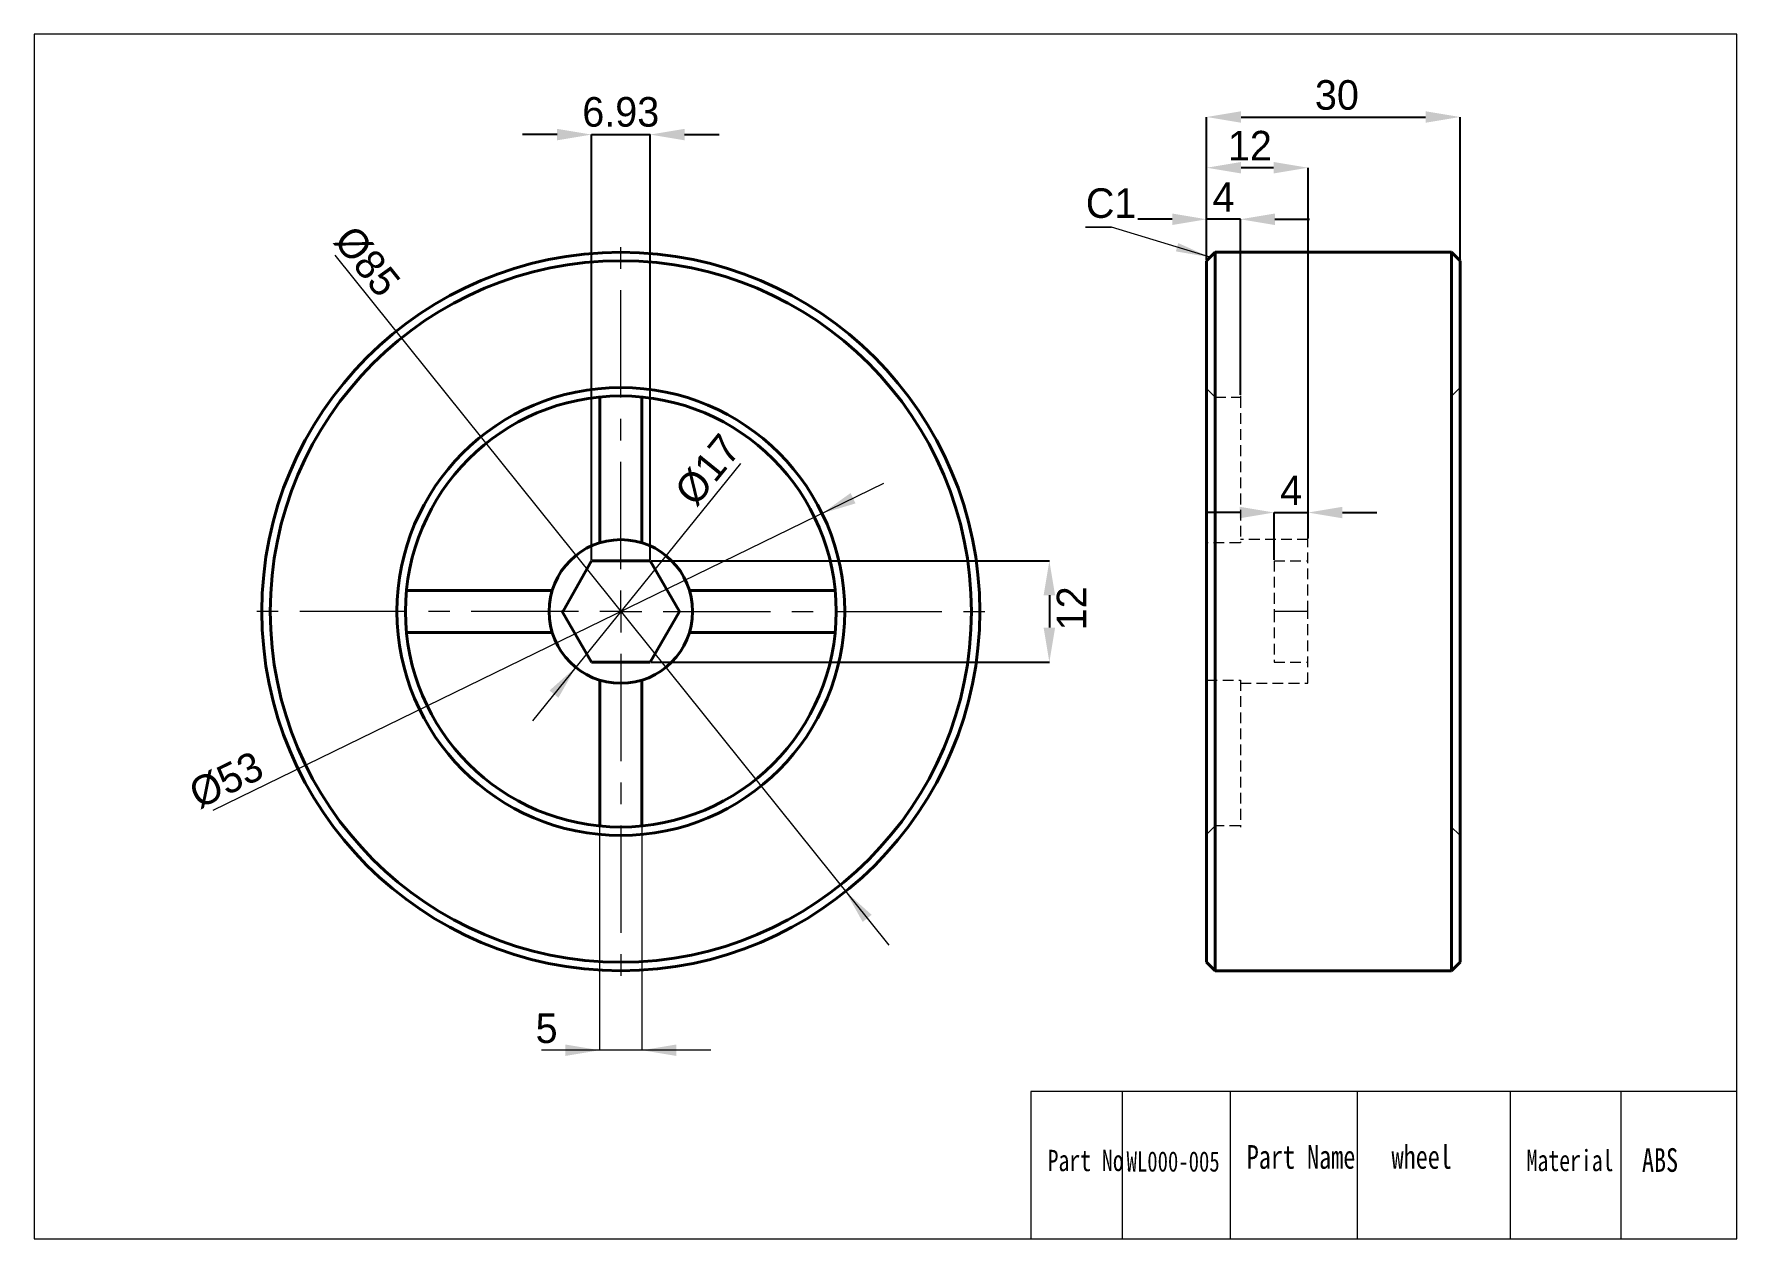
# Model space of a CAD drawing. Header units: millimetres. Extents: x 172 to 273, y 62 to 133.
import ezdxf

# ---------------------------------------------------------------- set-up
doc = ezdxf.new("R2010")
doc.units = ezdxf.units.MM
doc.header["$LTSCALE"] = 0.5
doc.linetypes.add('CENTERX2', pattern=[20.32, 12.7, -2.54, 2.54, -2.54])
doc.linetypes.add('HIDDEN', pattern=[1.905, 1.27, -0.635])
doc.layers.get('0').update_dxf_attribs({"lineweight": 18})
for name, color, linetype, lineweight in [('1轮廓实线层', 7, 'Continuous', 40), ('2细线层', 4, 'Continuous', 18), ('3中心线层', 1, 'CENTERX2', 18), ('4虚线层', 6, 'HIDDEN', 18), ('6文字层', 3, 'Continuous', 18), ('尺寸线层', 3, 'Continuous', 18)]:
    doc.layers.add(name, color=color, linetype=linetype, lineweight=lineweight)
doc.styles.add('SLDTEXTSTYLE0', font='')
doc.styles.get('SLDTEXTSTYLE0').set_extended_font_data('汉仪长仿宋体')
doc.dimstyles.new('SLDDIMSTYLE0', dxfattribs={"dimtxt": 1.75, "dimasz": 2.04, "dimexe": 0, "dimexo": 0.0625, "dimgap": 0.4375, "dimtad": 1, "dimlfac": 2, "dimrnd": 1e-09, "dimzin": 12, "dimdsep": 46, "dimtxsty": 'SLDTEXTSTYLE0', "dimblk1": 'NONE', "dimsah": 1, "dimcen": 0, "dimdle": 4.08, "dimadec": 0, "dimazin": 3, "dimtfac": 1, "dimtmove": 0, "dimatfit": 3, "dimldrblk": 'NONE', "dimfxl": 1, "dimfrac": 2, "dimtolj": 1, "dimarcsym": 0})
doc.dimstyles.new('SLDDIMSTYLE1', dxfattribs={"dimtxt": 1.75, "dimasz": 2.04, "dimexe": 0, "dimexo": 0.0625, "dimgap": 0.4375, "dimtad": 1, "dimlfac": 2, "dimrnd": 1e-09, "dimzin": 12, "dimdsep": 46, "dimtxsty": 'SLDTEXTSTYLE0', "dimcen": 0.09, "dimdle": 4.08, "dimadec": 0, "dimazin": 3, "dimtfac": 1, "dimtmove": 0, "dimatfit": 0, "dimfxl": 1, "dimfrac": 2, "dimtolj": 1, "dimarcsym": 0})
doc.dimstyles.new('SLDDIMSTYLE2', dxfattribs={"dimtxt": 1.75, "dimasz": 2.04, "dimexe": 0, "dimexo": 0.0625, "dimgap": 0.4375, "dimtad": 1, "dimlfac": 2, "dimrnd": 1e-09, "dimzin": 12, "dimdsep": 46, "dimtxsty": 'SLDTEXTSTYLE0', "dimcen": 0.09, "dimdle": 4.08, "dimadec": 0, "dimazin": 3, "dimtfac": 1, "dimtofl": 0, "dimtmove": 0, "dimatfit": 3, "dimfxl": 1, "dimfrac": 2, "dimtolj": 1, "dimarcsym": 0})

# ---------------------------------------------------------------- blocks, each defined once
blk = doc.blocks.new('*X4')
at = {"layer": '2细线层', "linetype": 'Continuous', "lineweight": 0}
blk.add_hatch(color=0, dxfattribs=at).paths.add_polyline_path([(220.46, 82.1), (222, 80.72), (221.47, 80.3)], flags=0)
at = {"layer": '2细线层', "color": 0, "linetype": 'Continuous', "lineweight": 0}
blk.add_line((190.22, 119.75), (223.02, 78.92), dxfattribs=at)
at = {"layer": '2细线层', "color": 0, "linetype": 'Continuous', "lineweight": 0, "insert": (192.13, 119.38), "char_height": 1.75, "width": 5.9093, "attachment_point": 5, "rotation": 308.7753, "style": 'SLDTEXTSTYLE0'}
blk.add_mtext('%%C85', dxfattribs=at)
blk = doc.blocks.new('_NONE')
blk = doc.blocks.new('*X5')
at = {"layer": '2细线层', "linetype": 'Continuous', "lineweight": 0}
blk.add_hatch(color=0, dxfattribs=at).paths.add_polyline_path([(219.07, 104.47), (220.75, 105.67), (221.05, 105.06)], flags=0)
at = {"layer": '2细线层', "color": 0, "linetype": 'Continuous', "lineweight": 0}
blk.add_line((183.02, 86.91), (222.73, 106.26), dxfattribs=at)
at = {"layer": '2细线层', "color": 0, "linetype": 'Continuous', "lineweight": 0, "insert": (183.8, 88.69), "char_height": 1.75, "width": 5.9238, "attachment_point": 5, "rotation": 25.9767, "style": 'SLDTEXTSTYLE0'}
blk.add_mtext('%%C53', dxfattribs=at)
blk = doc.blocks.new('*X6')
at = {"layer": '2细线层', "linetype": 'Continuous', "lineweight": 0}
blk.add_hatch(color=0, dxfattribs=at).paths.add_polyline_path([(204.48, 95.36), (203.46, 93.56), (202.93, 93.99)], flags=0)
at = {"layer": '2细线层', "color": 0, "linetype": 'Continuous', "lineweight": 0}
blk.add_line((214.24, 107.43), (201.92, 92.19), dxfattribs=at)
at = {"layer": '2细线层', "color": 0, "linetype": 'Continuous', "lineweight": 0, "insert": (212.31, 107.04), "char_height": 1.75, "width": 6.0596, "attachment_point": 5, "rotation": 51.0323, "style": 'SLDTEXTSTYLE0'}
blk.add_mtext('%%C17', dxfattribs=at)
blk = doc.blocks.new('*X7')
at = {"layer": '2细线层', "linetype": 'Continuous', "lineweight": 0}
for points in [[(205.9, 72.71), (203.86, 72.37), (203.86, 73.05)], [(208.4, 72.71), (210.44, 72.37), (210.44, 73.05)]]:
    blk.add_hatch(color=0, dxfattribs=at).paths.add_polyline_path(points, flags=0)
at = {"layer": '2细线层', "color": 0, "linetype": 'Continuous', "lineweight": 0}
for p, q in [((205.9, 94.54), (205.9, 72.71)), ((208.4, 94.54), (208.4, 72.71)), ((212.48, 72.71), (202.46, 72.71))]:
    blk.add_line(p, q, dxfattribs=at)
at = {"layer": '2细线层', "color": 0, "linetype": 'Continuous', "lineweight": 0, "insert": (202.76, 74), "char_height": 1.75, "width": 3.5, "attachment_point": 5, "style": 'SLDTEXTSTYLE0'}
blk.add_mtext('5', dxfattribs=at)
blk = doc.blocks.new('*X8')
at = {"layer": '2细线层', "linetype": 'Continuous'}
for points in [[(203.38, 127.22), (203.38, 126.54), (205.42, 126.88)], [(210.93, 127.22), (210.93, 126.54), (208.89, 126.88)]]:
    blk.add_hatch(color=0, dxfattribs=at).paths.add_polyline_path(points, flags=0)
at = {"layer": '2细线层', "color": 0, "linetype": 'Continuous', "lineweight": -2}
for p, q in [((203.38, 126.88), (201.34, 126.88)), ((205.42, 101.73), (205.42, 126.88)), ((205.42, 126.88), (208.89, 126.88)), ((208.89, 101.73), (208.89, 126.88)), ((210.93, 126.88), (212.97, 126.88))]:
    blk.add_line(p, q, dxfattribs=at)
at = {"layer": '2细线层', "color": 0, "linetype": 'Continuous', "lineweight": 0, "insert": (207.15, 129.1), "char_height": 1.75, "width": 6.4425, "attachment_point": 2, "style": 'SLDTEXTSTYLE0'}
blk.add_mtext('6.93', dxfattribs=at)
blk = doc.blocks.new('*X9')
at = {"layer": '2细线层', "linetype": 'Continuous'}
for points in [[(232.18, 99.63), (232.86, 99.63), (232.52, 101.67)], [(232.18, 97.71), (232.86, 97.71), (232.52, 95.67)]]:
    blk.add_hatch(color=0, dxfattribs=at).paths.add_polyline_path(points, flags=0)
at = {"layer": '2细线层', "color": 0, "linetype": 'Continuous', "lineweight": -2}
for p, q in [((208.95, 101.67), (232.52, 101.67)), ((232.52, 99.63), (232.52, 97.71)), ((208.95, 95.67), (232.52, 95.67))]:
    blk.add_line(p, q, dxfattribs=at)
at = {"layer": '2细线层', "color": 0, "linetype": 'Continuous', "lineweight": 0, "insert": (232.96, 98.85), "char_height": 1.75, "width": 3.437, "attachment_point": 2, "rotation": 90, "style": 'SLDTEXTSTYLE0'}
blk.add_mtext('12', dxfattribs=at)
blk = doc.blocks.new('SW_CENTERMARKSYMBOL_0')
at = {"layer": '3中心线层', "color": 0, "linetype": 'CENTERX2', "lineweight": 0}
for p, q in [((0, 2.5), (0, 22.5)), ((0, 0), (0, 1.25)), ((-2.5, 0), (-22.5, 0)), ((0, 0), (-1.25, 0)), ((0, 0), (0, -1.25)), ((0, 0), (1.25, 0)), ((2.5, 0), (22.5, 0)), ((0, -2.5), (0, -22.5))]:
    blk.add_line(p, q, dxfattribs=at)
blk = doc.blocks.new('*X11')
at = {"layer": '2细线层', "linetype": 'Continuous'}
for points in [[(243.87, 128.26), (243.87, 127.58), (241.83, 127.92)], [(254.79, 128.26), (254.79, 127.58), (256.83, 127.92)]]:
    blk.add_hatch(color=0, dxfattribs=at).paths.add_polyline_path(points, flags=0)
at = {"layer": '2细线层', "color": 0, "linetype": 'Continuous', "lineweight": -2}
for p, q in [((241.83, 119.48), (241.83, 127.92)), ((243.87, 127.92), (254.79, 127.92)), ((256.83, 119.48), (256.83, 127.92))]:
    blk.add_line(p, q, dxfattribs=at)
at = {"layer": '2细线层', "color": 0, "linetype": 'Continuous', "lineweight": 0, "insert": (249.54, 130.1), "char_height": 1.75, "width": 3.0104, "attachment_point": 2, "style": 'SLDTEXTSTYLE0'}
blk.add_mtext('30', dxfattribs=at)
blk = doc.blocks.new('*X12')
at = {"layer": '2细线层', "linetype": 'Continuous'}
for points in [[(239.79, 122.21), (239.79, 121.53), (241.83, 121.87)], [(245.87, 122.21), (245.87, 121.53), (243.83, 121.87)]]:
    blk.add_hatch(color=0, dxfattribs=at).paths.add_polyline_path(points, flags=0)
at = {"layer": '2细线层', "color": 0, "linetype": 'Continuous', "lineweight": -2}
for p, q in [((239.79, 121.87), (237.75, 121.87)), ((241.83, 119.48), (241.83, 121.87)), ((243.83, 121.87), (241.83, 121.87)), ((243.83, 111.48), (243.83, 121.87)), ((245.87, 121.87), (247.91, 121.87))]:
    blk.add_line(p, q, dxfattribs=at)
at = {"layer": '2细线层', "color": 0, "linetype": 'Continuous', "lineweight": 0, "insert": (242.83, 124.06), "char_height": 1.75, "width": 1.4252, "attachment_point": 2, "style": 'SLDTEXTSTYLE0'}
blk.add_mtext('4', dxfattribs=at)
blk = doc.blocks.new('*X13')
at = {"layer": '2细线层', "linetype": 'Continuous'}
for points in [[(243.87, 125.26), (243.87, 124.58), (241.83, 124.92)], [(245.79, 125.26), (245.79, 124.58), (247.83, 124.92)]]:
    blk.add_hatch(color=0, dxfattribs=at).paths.add_polyline_path(points, flags=0)
at = {"layer": '2细线层', "color": 0, "linetype": 'Continuous', "lineweight": -2}
for p, q in [((241.83, 119.48), (241.83, 124.92)), ((245.79, 124.92), (243.87, 124.92)), ((247.83, 102.98), (247.83, 124.92))]:
    blk.add_line(p, q, dxfattribs=at)
at = {"layer": '2细线层', "color": 0, "linetype": 'Continuous', "lineweight": 0, "insert": (244.39, 127.1), "char_height": 1.75, "width": 2.6953, "attachment_point": 2, "style": 'SLDTEXTSTYLE0'}
blk.add_mtext('12', dxfattribs=at)
blk = doc.blocks.new('*X14')
at = {"layer": '2细线层', "linetype": 'Continuous'}
for points in [[(243.79, 104.86), (243.79, 104.18), (245.83, 104.52)], [(249.87, 104.86), (249.87, 104.18), (247.83, 104.52)]]:
    blk.add_hatch(color=0, dxfattribs=at).paths.add_polyline_path(points, flags=0)
at = {"layer": '2细线层', "color": 0, "linetype": 'Continuous', "lineweight": -2}
for p, q in [((243.79, 104.52), (241.75, 104.52)), ((245.83, 101.73), (245.83, 104.52)), ((245.83, 104.52), (247.83, 104.52)), ((247.83, 102.98), (247.83, 104.52)), ((249.87, 104.52), (251.91, 104.52))]:
    blk.add_line(p, q, dxfattribs=at)
at = {"layer": '2细线层', "color": 0, "linetype": 'Continuous', "lineweight": 0, "insert": (246.83, 106.71), "char_height": 1.75, "width": 1.4252, "attachment_point": 2, "style": 'SLDTEXTSTYLE0'}
blk.add_mtext('4', dxfattribs=at)
blk = doc.blocks.new('SW_NOTE_0')
at = {"layer": '6文字层', "color": 0, "linetype": 'Continuous', "lineweight": 0}
for p, q in [((-1.52, 0), (0, 0)), ((0, 0), (-1.52, 0)), ((-1.52, 0), (0, 0)), ((0, 0), (-1.52, 0)), ((-1.52, 0), (0, 0)), ((0, 0), (-1.52, 0))]:
    blk.add_line(p, q, dxfattribs=at)
at = {"layer": '6文字层', "color": 0, "linetype": 'Continuous', "lineweight": 0, "insert": (-1.51, 2.3), "char_height": 1.75, "width": 2.4868, "attachment_point": 1, "style": 'SLDTEXTSTYLE0'}
blk.add_mtext('C1', dxfattribs=at)
blk = doc.blocks.new('*X16')
at = {"layer": '6文字层', "linetype": 'Continuous', "lineweight": 0}
blk.add_hatch(color=0, dxfattribs=at).paths.add_polyline_path([(242.03, 119.62), (240.01, 119.97), (240.15, 120.46)], flags=0)
blk.add_hatch(color=0, dxfattribs=at).paths.add_polyline_path([(242.03, 119.62), (240.01, 119.97), (240.15, 120.46)], flags=0)
blk.add_hatch(color=0, dxfattribs=at).paths.add_polyline_path([(242.03, 119.62), (240.01, 119.97), (240.15, 120.46)], flags=0)
blk.add_hatch(color=0, dxfattribs=at).paths.add_polyline_path([(242.03, 119.62), (240.01, 119.97), (240.15, 120.46)], flags=0)
at = {"layer": '6文字层', "color": 0, "linetype": 'Continuous', "lineweight": 0}
for p in [(242.03, 119.62), (236.19, 121.4), (242.03, 119.62), (236.19, 121.4), (242.03, 119.62), (236.19, 121.4), (242.03, 119.62), (236.19, 121.4)]:
    blk.add_line(p, (236.19, 121.4), dxfattribs=at)

msp = doc.modelspace()

# ---------------------------------------------------------------- linework, layer by layer
for p, q in [((273.2203, 132.8261), (172.4203, 132.8261)), ((172.4203, 132.8261), (172.4203, 61.5461)), ((273.2203, 61.5461), (273.2203, 132.8261)), ((273.2203, 70.2757), (231.4162, 70.2757)), ((231.4162, 70.2757), (231.4162, 61.5461)), ((236.8351, 70.2757), (236.8351, 61.5461)), ((243.2239, 70.2757), (243.2239, 61.5461)), ((250.7352, 70.2757), (250.7352, 61.5461)), ((259.7983, 70.2757), (259.7983, 61.5461)), ((266.3417, 70.2757), (266.3417, 61.5461)), ((273.2203, 61.5461), (273.2203, 70.2757)), ((172.4203, 61.5461), (273.2203, 61.5461)), ((234.8992, 61.5461), (273.2203, 61.5461))]:
    msp.add_line(p, q)
at = {"layer": '1轮廓实线层', "linetype": 'Continuous', "lineweight": 40}
for p, q in [((242.3277, 119.9159), (241.8277, 119.4159)), ((241.8277, 119.4159), (241.8277, 77.9159)), ((256.3277, 119.9159), (242.3277, 119.9159)), ((242.3277, 77.4159), (242.3277, 119.9159)), ((256.8277, 119.4159), (256.3277, 119.9159)), ((256.3277, 98.6659), (256.3277, 119.9159)), ((256.8277, 77.9159), (256.8277, 119.4159)), ((205.9038, 111.3545), (205.9038, 102.7279)), ((208.4038, 111.3545), (208.4038, 102.7279)), ((203.7331, 98.6769), (205.4213, 101.6667)), ((205.4213, 101.6667), (208.8863, 101.6667)), ((208.8863, 101.6667), (210.6188, 98.6659)), ((194.4653, 99.9159), (203.0918, 99.9159)), ((211.2159, 99.9159), (219.8424, 99.9159)), ((203.6888, 98.6659), (203.7331, 98.6769)), ((205.4213, 95.6651), (203.6888, 98.6659)), ((210.6188, 98.6659), (208.8863, 95.6651)), ((256.3277, 77.4159), (256.3277, 98.6659)), ((203.0918, 97.4159), (194.4653, 97.4159)), ((219.8424, 97.4159), (211.2159, 97.4159)), ((208.8863, 95.6651), (205.4213, 95.6651)), ((205.9038, 94.6039), (205.9038, 85.9773)), ((208.4038, 94.6039), (208.4038, 85.9773)), ((241.8277, 77.9159), (242.3277, 77.4159)), ((256.3277, 77.4159), (256.8277, 77.9159)), ((242.3277, 77.4159), (256.3277, 77.4159))]:
    msp.add_line(p, q, dxfattribs=at)
for radius in [21.25, 20.75, 13.25, 12.75, 4.25]:
    msp.add_circle((207.1538, 98.6659), radius, dxfattribs=at)
at = {"layer": '4虚线层', "color": 6, "linetype": 'HIDDEN', "lineweight": 0}
for p, q in [((256.8277, 111.9159), (256.3277, 111.4159)), ((242.3277, 111.3545), (241.8277, 111.8568)), ((242.3277, 111.3545), (243.8277, 111.3545)), ((243.8277, 111.4159), (243.8277, 111.3545)), ((243.8277, 111.3545), (243.8277, 102.7279)), ((247.8277, 102.9159), (243.8277, 102.9159)), ((247.8277, 98.6659), (247.8277, 102.9159)), ((243.8277, 102.7279), (241.8277, 102.7279)), ((245.8277, 101.6667), (245.8277, 98.6769)), ((245.8277, 101.6667), (247.8277, 101.6667)), ((245.8277, 98.6769), (245.8277, 98.6659)), ((245.8277, 98.6769), (247.8277, 98.6769)), ((247.8277, 98.6659), (245.8277, 98.6659)), ((245.8277, 98.6659), (245.8277, 95.6651)), ((247.8277, 94.4159), (247.8277, 98.6659)), ((245.8277, 95.6651), (247.8277, 95.6651)), ((241.8277, 94.6039), (243.8277, 94.6039)), ((243.8277, 94.6039), (243.8277, 85.9773)), ((243.8277, 94.4159), (247.8277, 94.4159)), ((241.8277, 85.475), (242.3277, 85.9773)), ((243.8277, 85.9773), (242.3277, 85.9773)), ((243.8277, 85.9773), (243.8277, 85.9159)), ((256.3277, 85.9159), (256.8277, 85.4159))]:
    msp.add_line(p, q, dxfattribs=at)

# ---------------------------------------------------------------- block references
at = {"layer": '3中心线层', "color": 1, "linetype": 'CENTERX2', "lineweight": 0}
msp.add_blockref('SW_CENTERMARKSYMBOL_0', (207.1538, 98.6659), dxfattribs=at)
at = {"layer": '6文字层', "color": 4, "linetype": 'Continuous', "lineweight": 0}
for name, p in [('SW_NOTE_0', (236.1883, 121.4016)), ('*X16', (0, 0))]:
    msp.add_blockref(name, p, dxfattribs=at)

# ---------------------------------------------------------------- texts
at = {"attachment_point": 1}
for s, width, gutter_width, heights, insert, char_height in [('{\\fHYSWLongFangSong|b1|i0|c134|p2;Part No.}', 24.366564, 17.5, [3.5], (232.4177, 66.8171), 1.26), ('{\\fHYSWLongFangSong|b1|i0|c134|p2;Part Name   wheel}', 68.540777, 35, [0], (244.2034, 67.0983), 1.4), ('{\\fHYSWLongFangSong|b1|i0|c134|p2;Material}', 24.366564, 17.5, [3.5], (260.7721, 66.8171), 1.26)]:
    msp.add_mtext_dynamic_manual_height_columns(s, width=width, gutter_width=gutter_width, heights=heights, dxfattribs=dict(at, insert=insert, char_height=char_height))
at = {"layer": '尺寸线层', "attachment_point": 1}
for s, insert, char_height, width in [('{\\fhyswlongfangsong|b1|i0|c134|p2;\\C7;WL000-005}', (237.0916, 66.7298), 1.2, 4.517838), ('{\\fhyswlongfangsong|b1|i0|c134|p2;\\C7;ABS}', (267.598, 66.9141), 1.4, 4.602396)]:
    msp.add_mtext(s, dxfattribs=dict(at, insert=insert, char_height=char_height, width=width))

# ---------------------------------------------------------------- dimensions: what is measured, and where the dimension line sits
at = {"layer": '2细线层', "color": 4, "linetype": 'Continuous', "lineweight": 0}
for base, p1, p2, dimstyle, picture, middle in [((256.8277, 127.9159), (241.8277, 119.4159), (256.8277, 119.4159), 'SLDDIMSTYLE2', '*X11', (249.5386, 127.9159)), ((241.8277, 124.9159), (247.8277, 102.9159), (241.8277, 119.4159), 'SLDDIMSTYLE1', '*X13', (244.3937, 124.9159)), ((241.8277, 121.8714), (243.8277, 111.4159), (241.8277, 119.4159), 'SLDDIMSTYLE1', '*X12', (242.8277, 121.8714)), ((247.8277, 104.5234), (245.8277, 101.6667), (247.8277, 102.9159), 'SLDDIMSTYLE1', '*X14', (246.8277, 104.5234))]:
    dim = msp.add_linear_dim(base=base, p1=p1, p2=p2, dimstyle=dimstyle, override={"dimsah": 1, "dimtzin": 12}, dxfattribs=at)
    dim.commit()
    dim.dimension.update_dxf_attribs({"geometry": picture, "text_midpoint": middle, "dimtype": 160})
for base, p1, p2, angle, picture, middle in [((208.8863, 126.8771), (205.4213, 101.6667), (208.8863, 101.6667), 0, '*X8', (207.1538, 126.8771)), ((232.5226, 95.6651), (208.8863, 101.6667), (208.8863, 95.6651), 90, '*X9', (232.5226, 98.851))]:
    dim = msp.add_linear_dim(base=base, p1=p1, p2=p2, angle=angle, dimstyle='SLDDIMSTYLE1', override={"dimsah": 1, "dimtzin": 12}, dxfattribs=at)
    dim.commit()
    dim.dimension.update_dxf_attribs({"geometry": picture, "text_midpoint": middle, "dimtype": 160})
for p1, p2, picture, middle in [((220.462, 82.0992), (193.8456, 115.2326), '*X4', (191.145, 118.5944)), ((204.4811, 95.3615), (209.8266, 101.9703), '*X6', (213.2876, 106.2492)), ((219.0652, 104.4695), (195.2425, 92.8623), '*X5', (184.3504, 87.5554))]:
    dim = msp.add_diameter_dim_2p(p1=p1, p2=p2, dimstyle='SLDDIMSTYLE0', override={"dimpost": '%%C<>', "dimsah": 1, "dimtzin": 12}, dxfattribs=at)
    dim.commit()
    dim.dimension.update_dxf_attribs({"geometry": picture, "text_midpoint": middle, "dimtype": 163})
dim = msp.add_linear_dim(base=(205.9038, 72.705), p1=(208.4038, 94.6039), p2=(205.9038, 94.6039), dimstyle='SLDDIMSTYLE1', override={"dimsah": 1, "dimtzin": 12}, dxfattribs=at)
dim.commit()
dim.dimension.update_dxf_attribs({"geometry": '*X7', "text_midpoint": (202.7621, 74.0042)})

doc.saveas('drawing.dxf')
